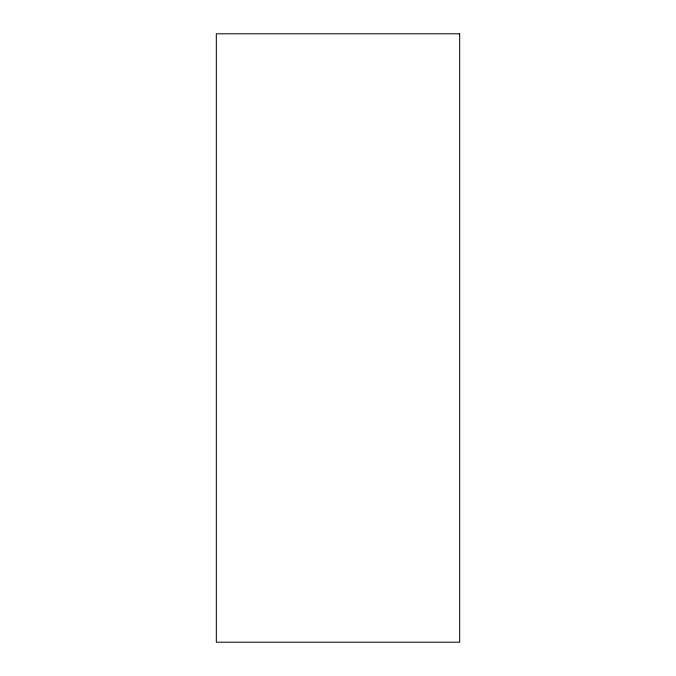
<?xml version="1.0" encoding="UTF-8"?>
<svg xmlns="http://www.w3.org/2000/svg" width="676" height="676" viewBox="0 0 676 676"><rect width="100%" height="100%" fill="white"/><g stroke="black" fill="none" stroke-linecap="round" stroke-linejoin="round"><path stroke-width="1.01" d="M459.68 33.8L216.32 33.8L216.32 642.2L459.68 642.2L459.68 33.8"/></g></svg>
